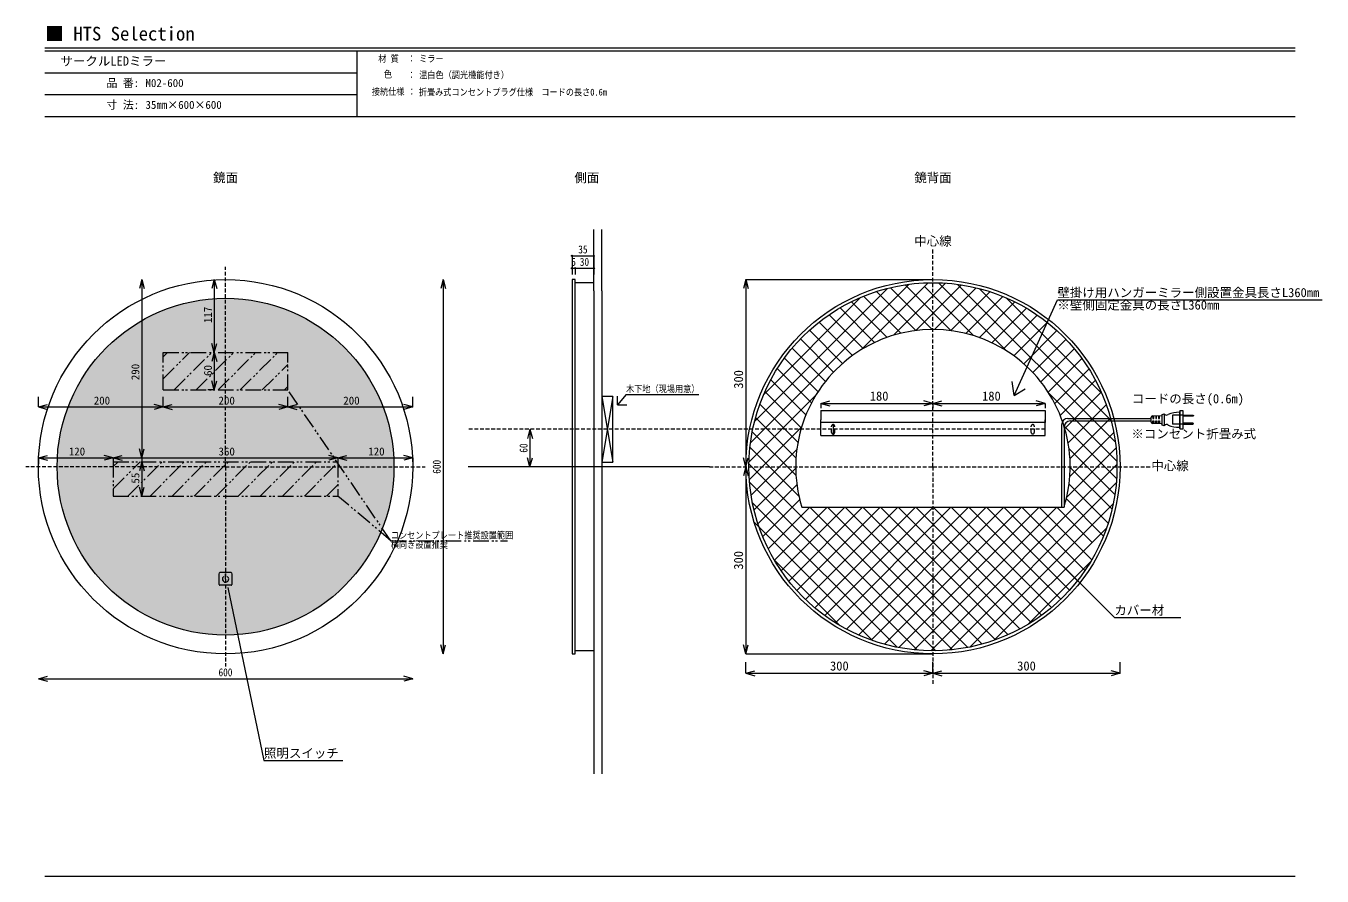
# Model space of a CAD drawing. Units: millimetres at full size, sheet at 1:5. Extents: x -1032 to 1045, y -687 to 676.
import ezdxf
from ezdxf.enums import TextEntityAlignment as Align

# ---------------------------------------------------------------- set-up
doc = ezdxf.new("R2010")
doc.units = ezdxf.units.MM
doc.header["$LTSCALE"] = 5
doc.header["$PDMODE"] = 32
doc.header["$PDSIZE"] = 2
doc.linetypes.add('DASHED1', pattern=[1.8, 1.2, -0.6])
doc.linetypes.add('DOUBLE_CHAIN1', pattern=[8.8, 5, -1, 0.6, -0.6, 0.6, -1])
doc.layers.add('0-0', color=7, linetype='Continuous', lineweight=15)
doc.layers.add('F-0', color=7, linetype='Continuous', lineweight=15)
doc.styles.add('ＭＳ ゴシック', font='')
doc.styles.get('ＭＳ ゴシック').set_extended_font_data('MS Gothic')

msp = doc.modelspace()

# ---------------------------------------------------------------- hatches: boundary and pattern name
at = {"layer": '0-0'}
for color, points in [(9, [(-442.414, -30.962, 1), (-982.414, -30.962, 1)]), (256, [(-462.414, -30.962, 1), (-962.414, -30.962, 1)])]:
    msp.add_hatch(color=color, dxfattribs=at).paths.add_polyline_path(points)

# ---------------------------------------------------------------- linework, layer by layer
for p, q in [((-122.01, 251.038), (-122.01, 349.362)), ((-109.51, 251.038), (-109.51, 349.362)), ((-157.015, 307.107), (-122.01, 307.107)), ((-157.015, 307.107), (-157.015, 276.934)), ((-122.01, 307.107), (-122.01, 276.934)), ((-157.015, 287.128), (-152.015, 287.128)), ((-157.015, 287.128), (-157.015, 276.934)), ((-152.015, 287.128), (-152.015, 276.934)), ((-152.015, 287.128), (-122.01, 287.128)), ((-122.01, 287.128), (-122.01, 276.934)), ((-363.677, 269.038), (-367.559, 254.549)), ((-363.677, 269.038), (-363.677, -330.962)), ((-363.677, 269.038), (-359.795, 254.549)), ((-157.015, 269.038), (-157.015, -330.962)), ((-122.01, 264.038), (-152.015, 264.038)), ((-122.01, 251.038), (-122.01, -312.962)), ((-109.51, 251.038), (-109.51, -312.962)), ((383.437, 261.568), (129, 7.132)), ((348.419, 254.835), (135.733, 42.149)), ((414.097, 263.945), (307.072, 156.919)), ((393.876, 187.155), (331.172, 249.859)), ((420.281, 189.035), (353.281, 256.035)), ((441.779, 263.342), (358.147, 179.71)), ((450.445, 187.155), (376.95, 260.65)), ((467.202, 260.481), (394.034, 187.313)), ((486.729, 179.155), (408.018, 257.866)), ((490.796, 255.791), (424.029, 189.024)), ((539.319, 154.849), (430.259, 263.909)), ((512.841, 249.551), (450.422, 187.133)), ((713.867, 8.585), (461.077, 261.375)), ((706.886, 43.851), (496.343, 254.394)), ((305.607, 240.307), (150.261, 84.961)), ((348.056, 176.407), (290.916, 233.547)), ((369.862, 182.885), (310.429, 242.318)), ((533.526, 241.952), (474.211, 182.638)), ((552.987, 233.129), (495.933, 176.075)), ((690.861, 88.16), (539.674, 239.347)), ((551.843, 83.14), (620.957, 236.506)), ((309.511, 158.384), (255.211, 212.683)), ((328.008, 168.17), (272.533, 223.646)), ((571.321, 223.179), (515.908, 167.766)), ((588.597, 212.171), (534.34, 157.913)), ((276.692, 134.634), (223.571, 187.755)), ((292.432, 147.178), (238.901, 200.709)), ((604.863, 200.153), (551.358, 146.647)), ((620.15, 187.155), (567.039, 134.044)), ((262.249, 120.793), (209.204, 173.837)), ((634.474, 173.195), (581.425, 120.146)), ((249.095, 105.662), (195.798, 158.959)), ((647.837, 158.274), (594.521, 104.957)), ((226.792, 71.396), (171.922, 126.267)), ((237.256, 89.217), (183.362, 143.11)), ((660.229, 142.381), (606.301, 88.453)), ((671.624, 125.492), (616.701, 70.568)), ((217.81, 52.094), (161.517, 108.387)), ((551.843, 83.14), (548.29, 105.679)), ((681.982, 107.565), (625.613, 51.197)), ((-70.488, 85.025), (46.036, 85.025)), ((233.649, 83.496), (126.624, -23.529)), ((210.478, 31.142), (152.207, 89.413)), ((551.843, 83.14), (569.384, 94.103)), ((716.401, -22.232), (606.008, 88.16)), ((691.241, 88.54), (632.867, 30.166)), ((-91.51, 81.538), (-109.51, -23.462)), ((-109.51, 81.538), (-91.51, -23.462)), ((-84.347, 68.039), (-84.347, 82.048)), ((205.058, 8.278), (144.076, 69.26)), ((699.317, 68.332), (638.193, 7.208)), ((201.978, -16.927), (137.241, 47.81)), ((705.924, 46.655), (641.155, -18.115)), ((-224.488, 29.038), (-228.37, 14.549)), ((-224.488, 29.038), (-224.488, -30.962)), ((-224.488, 29.038), (-220.606, 14.549)), ((210.858, 32.422), (127.226, -51.211)), ((201.993, -45.226), (131.867, 24.9)), ((261.53, 36.538), (261.53, 20.144)), ((627.708, 36.364), (627.708, -95.962)), ((715.913, -50.029), (631.647, 34.237)), ((631.708, 32.364), (631.708, -95.962)), ((711.395, 23.841), (640.975, -46.579)), ((206.655, -78.172), (128.19, 0.293)), ((-224.488, -30.962), (-228.37, -16.473)), ((-224.488, -30.962), (-220.606, -16.473)), ((203.255, -3.466), (130.087, -76.634)), ((714.989, -0.849), (636.041, -79.796)), ((713.142, -75.542), (639.618, -2.018)), ((63.128, -30.962), (-323.452, -30.962)), ((426.125, -325.926), (126.566, -26.367)), ((201.544, -33.461), (134.777, -100.228)), ((716.511, -27.611), (418.179, -325.943)), ((708.527, -99.211), (641.526, -32.211)), ((396.841, -324.927), (127.565, -55.651)), ((203.435, -59.854), (141.017, -122.272)), ((715.376, -57.031), (447.599, -324.808)), ((702.351, -121.32), (639.769, -58.738)), ((694.809, -142.062), (635.377, -82.63)), ((363.91, -320.28), (132.212, -88.582)), ((207.931, -83.643), (148.616, -142.958)), ((223.896, -95.962), (157.439, -162.419)), ((252.181, -95.962), (167.389, -180.753)), ((280.465, -95.962), (178.397, -198.029)), ((308.749, -95.962), (190.416, -214.295)), ((337.033, -95.962), (203.413, -229.582)), ((211.351, -95.962), (631.708, -95.962)), ((365.318, -95.962), (217.374, -243.906)), ((452.784, -324.301), (224.171, -95.688)), ((393.602, -95.962), (232.295, -257.269)), ((421.886, -95.962), (248.187, -269.661)), ((477.392, -320.624), (252.455, -95.688)), ((450.171, -95.962), (265.076, -281.056)), ((500.302, -315.25), (281.013, -95.962)), ((478.455, -95.962), (283.003, -291.414)), ((506.739, -95.962), (302.028, -300.673)), ((521.751, -308.416), (309.297, -95.962)), ((535.023, -95.962), (322.236, -308.749)), ((541.905, -300.285), (337.582, -95.962)), ((563.308, -95.962), (343.747, -315.522)), ((560.879, -290.975), (365.866, -95.962)), ((591.592, -95.962), (366.727, -320.827)), ((619.876, -95.962), (391.417, -324.421)), ((578.758, -280.57), (393.876, -95.688)), ((595.602, -269.129), (421.982, -95.509)), ((611.451, -256.694), (450.719, -95.962)), ((626.329, -243.288), (479.003, -95.962)), ((710.529, -90.162), (480.73, -319.961)), ((640.247, -228.921), (507.287, -95.962)), ((653.201, -213.591), (535.297, -95.688)), ((665.175, -197.281), (563.856, -95.962)), ((676.137, -179.959), (591.866, -95.688)), ((676.719, -152.256), (620.15, -95.688)), ((325.103, -309.757), (134.914, -119.568)), ((699.647, -129.328), (519.896, -309.079)), ((272.768, -285.707), (167.602, -180.54)), ((674.444, -182.815), (573.383, -283.876)), ((630.589, -190.954), (712.284, -272.649)), ((712.284, -272.649), (818.843, -272.649)), ((-363.677, -330.962), (-367.559, -316.473)), ((-363.677, -330.962), (-359.795, -316.473)), ((-157.015, -330.962), (-152.015, -330.962)), ((-122.01, -325.962), (-152.015, -325.962)), ((-122.01, -312.962), (-122.01, -522.963)), ((-109.51, -312.962), (-109.51, -522.963)), ((-1012.414, -370.718), (-997.926, -366.836)), ((-1012.414, -370.718), (-412.414, -370.718)), ((-1012.414, -370.718), (-997.926, -374.601)), ((-412.414, -370.718), (-426.903, -366.836)), ((-412.414, -370.718), (-426.903, -374.601))]:
    msp.add_line(p, q, dxfattribs=at)
at = {"layer": '0-0', "color": 4, "lineweight": 9}
for p, q in [((-846.726, 269.038), (-850.608, 254.549)), ((-846.726, 269.038), (-846.726, -30.962)), ((-846.726, 269.038), (-842.843, 254.549)), ((-730.413, 269.038), (-734.296, 254.549)), ((-730.413, 269.038), (-730.413, 152.038)), ((-730.413, 269.038), (-726.531, 254.549)), ((-730.413, 152.038), (-734.296, 166.527)), ((-730.413, 152.038), (-726.531, 166.527)), ((-730.413, 152.038), (-734.296, 137.549)), ((-730.413, 152.038), (-730.413, 92.038)), ((-730.413, 152.038), (-726.531, 137.549)), ((-730.413, 92.038), (-734.296, 106.527)), ((-730.413, 92.038), (-726.531, 106.527)), ((-730.413, 92.038), (-740.987, 92.038)), ((-1012.414, 64.831), (-1012.414, 80.903)), ((-1012.414, 64.831), (-997.926, 68.713)), ((-1012.414, 64.831), (-812.414, 64.831)), ((-1012.414, 64.831), (-997.926, 60.948)), ((-812.414, 64.831), (-826.903, 68.713)), ((-812.414, 64.831), (-826.903, 60.948)), ((-812.414, 64.831), (-812.414, 80.903)), ((-812.414, 64.831), (-797.926, 68.713)), ((-812.414, 64.831), (-797.926, 60.948)), ((-612.414, 64.831), (-626.903, 68.713)), ((-612.414, 64.831), (-612.414, 80.903)), ((-612.414, 64.831), (-597.926, 68.713)), ((-612.414, 64.831), (-412.414, 64.831)), ((-612.414, 64.831), (-597.926, 60.948)), ((-412.414, 64.831), (-426.903, 68.713)), ((-412.414, 64.831), (-426.903, 60.948)), ((-412.414, 64.831), (-412.414, 80.903)), ((-1012.414, -16.8), (-997.926, -12.917)), ((-1012.414, -16.8), (-892.414, -16.8)), ((-1012.414, -16.8), (-997.926, -20.682)), ((-1012.414, -16.8), (-1012.414, -26.951)), ((-892.414, -16.8), (-906.903, -12.917)), ((-892.414, -16.8), (-906.903, -20.682)), ((-892.414, -16.8), (-877.926, -12.917)), ((-892.414, -16.8), (-892.414, -26.951)), ((-892.414, -16.8), (-877.926, -20.682)), ((-846.726, -16.8), (-850.608, -2.311)), ((-846.726, -16.8), (-842.843, -2.311)), ((-532.414, -16.8), (-546.903, -12.917)), ((-532.414, -16.8), (-517.926, -12.917)), ((-532.414, -16.8), (-532.414, -26.951)), ((-532.414, -16.8), (-412.414, -16.8)), ((-532.414, -16.8), (-517.926, -20.682)), ((-412.414, -16.8), (-426.903, -12.917)), ((-412.414, -16.8), (-426.903, -20.682)), ((-412.414, -16.8), (-412.414, -26.951)), ((-846.726, -22.962), (-850.608, -37.451)), ((-846.726, -22.962), (-846.726, -77.962)), ((-846.726, -22.962), (-842.843, -37.451)), ((-846.726, -77.962), (-850.608, -63.473)), ((-846.726, -77.962), (-842.843, -63.473))]:
    msp.add_line(p, q, dxfattribs=at)
at = {"layer": '0-0', "color": 4, "linetype": 'DOUBLE_CHAIN1', "lineweight": 9}
for p, q in [((-812.414, 152.038), (-612.414, 152.038)), ((-812.414, 92.038), (-812.414, 152.038)), ((-812.414, 109.898), (-770.274, 152.038)), ((-812.414, 145.253), (-805.629, 152.038)), ((-812.414, 109.898), (-770.274, 152.038)), ((-812.414, 145.253), (-805.629, 152.038)), ((-794.919, 92.038), (-734.919, 152.038)), ((-794.919, 92.038), (-734.919, 152.038)), ((-759.563, 92.038), (-699.563, 152.038)), ((-759.563, 92.038), (-699.563, 152.038)), ((-724.208, 92.038), (-664.208, 152.038)), ((-724.208, 92.038), (-664.208, 152.038)), ((-688.853, 92.038), (-628.853, 152.038)), ((-688.853, 92.038), (-628.853, 152.038)), ((-653.497, 92.038), (-612.414, 133.121)), ((-653.497, 92.038), (-612.414, 133.121)), ((-618.142, 92.038), (-612.414, 97.766)), ((-618.142, 92.038), (-612.414, 97.766)), ((-447.571, -149.508), (-612.414, 92.038)), ((-892.414, -22.962), (-892.414, -77.962)), ((-892.414, -66.168), (-849.208, -22.962)), ((-892.414, -30.813), (-884.563, -22.962)), ((-868.853, -77.962), (-813.853, -22.962)), ((-833.497, -77.962), (-778.497, -22.962)), ((-798.142, -77.962), (-743.142, -22.962)), ((-762.787, -77.962), (-707.787, -22.962)), ((-727.431, -77.962), (-672.431, -22.962)), ((-692.076, -77.962), (-637.076, -22.962)), ((-656.721, -77.962), (-601.721, -22.962)), ((-621.365, -77.962), (-566.365, -22.962)), ((-586.01, -77.962), (-532.414, -24.366)), ((-550.655, -77.962), (-532.414, -59.721)), ((-892.414, -77.962), (-532.414, -77.962)), ((-447.571, -149.508), (-532.414, -77.962)), ((-447.571, -149.508), (-260.518, -149.508))]:
    msp.add_line(p, q, dxfattribs=at)
at = {"layer": '0-0', "linetype": 'DASHED1'}
msp.add_line((601.53, 29.038), (-323.452, 29.038), dxfattribs=at)
at = {"layer": '0-0'}
for points in [[(-152.015, -330.962), (-152.015, 269.038), (-157.015, 269.038)], [(-70.488, 85.025), (-84.347, 68.039), (-69.121, 68.039)]]:
    msp.add_lwpolyline(points, dxfattribs=at)
at = {"layer": '0-0', "color": 4, "linetype": 'DOUBLE_CHAIN1', "lineweight": 9}
for points in [[(-812.414, 92.038), (-612.414, 92.038), (-612.414, 152.038)], [(-892.414, -22.962), (-532.414, -22.962), (-532.414, -77.962)]]:
    msp.add_lwpolyline(points, dxfattribs=at)
at = {"layer": '0-0', "color": 4, "lineweight": 9}
for points in [[(-812.414, 64.831), (-612.414, 64.831), (-626.903, 60.948)], [(-892.414, -16.8), (-532.414, -16.8), (-546.903, -20.682)], [(-708.827, -224.553), (-650.807, -501.802), (-524.35, -501.802)]]:
    msp.add_lwpolyline(points, dxfattribs=at)
at = {"layer": '0-0'}
msp.add_lwpolyline([(-109.51, -23.462), (-91.51, -23.462), (-91.51, 81.538), (-109.51, 81.538)], close=True, dxfattribs=at)
msp.add_circle((421.53, -30.962), 295, dxfattribs=at)
for centre, radius, start, end in [((421.53, -30.962), 220, 342.8152, 197.1848), ((637.708, 36.364), 10, 90, 180), ((641.708, 32.364), 10, 90, 180)]:
    msp.add_arc(centre, radius, start, end, dxfattribs=at)
for p in [(-157.015, 307.107), (-122.01, 307.107), (-157.015, 287.128), (-152.015, 287.128), (-122.01, 287.128)]:
    msp.add_point(p, dxfattribs=at)
at = {"layer": 'F-0'}
for p, q in [((1002.034, 640.036), (-1002.086, 640.036)), ((1002.034, 635.036), (-1002.086, 635.036)), ((-502.086, 635.036), (-502.086, 530.036)), ((-502.086, 600.036), (-1002.086, 600.036)), ((-502.086, 565.036), (-1002.086, 565.036)), ((1002.034, 530.036), (-1002.086, 530.036)), ((121.53, 269.038), (117.648, 254.549)), ((121.53, 269.038), (121.53, -30.962)), ((121.53, 269.038), (125.412, 254.549)), ((121.53, 269.038), (421.53, 269.038)), ((620.957, 236.506), (809.71, 236.506)), ((809.71, 236.506), (1045.268, 236.506)), ((241.53, 70.581), (256.019, 74.464)), ((241.53, 70.581), (421.53, 70.581)), ((241.53, 70.581), (256.019, 66.699)), ((241.53, 70.581), (241.53, 62.651)), ((421.53, 70.581), (407.041, 74.464)), ((421.53, 70.581), (407.041, 66.699)), ((421.53, 70.581), (436.019, 74.464)), ((421.53, 70.581), (421.53, 62.651)), ((421.53, 70.581), (601.53, 70.581)), ((421.53, 70.581), (436.019, 66.699)), ((601.53, 70.581), (587.041, 74.464)), ((601.53, 70.581), (587.041, 66.699)), ((601.53, 70.581), (601.53, 62.651)), ((241.53, 59.038), (241.53, 44.038)), ((241.53, 59.038), (601.53, 59.038)), ((241.53, 19.038), (241.53, 44.038)), ((601.53, 59.038), (601.53, 40.038)), ((601.53, 19.038), (601.53, 44.038)), ((637.708, 46.364), (771.554, 46.364)), ((641.708, 42.364), (771.554, 42.364)), ((771.554, 44.364), (771.554, 48.449)), ((771.554, 40.28), (771.554, 44.364)), ((773.468, 50.447), (788.074, 51.073)), ((774.054, 50.472), (774.054, 46.114)), ((774.054, 46.114), (775.554, 46.114)), ((774.054, 42.614), (775.554, 42.614)), ((774.054, 38.257), (774.054, 42.614)), ((775.554, 46.114), (775.554, 50.536)), ((775.554, 42.614), (775.554, 38.193)), ((778.554, 50.665), (778.554, 46.114)), ((778.554, 46.114), (780.054, 46.114)), ((778.554, 42.614), (780.054, 42.614)), ((778.554, 38.064), (778.554, 42.614)), ((780.054, 46.114), (780.054, 50.729)), ((780.054, 42.614), (780.054, 38)), ((783.054, 50.858), (783.054, 46.114)), ((783.054, 46.114), (784.554, 46.114)), ((783.054, 42.614), (784.554, 42.614)), ((783.054, 37.871), (783.054, 42.614)), ((784.554, 46.114), (784.554, 50.922)), ((784.554, 42.614), (784.554, 37.807)), ((789.054, 52.915), (792.054, 53.915)), ((789.054, 44.364), (789.054, 52.915)), ((789.054, 35.814), (789.054, 44.364)), ((792.055, 53.914), (792.055, 44.364)), ((792.055, 44.364), (792.055, 34.814)), ((822.055, 51.449), (805.636, 51.449)), ((805.636, 51.449), (805.636, 37.279)), ((818.055, 59.365), (816.539, 56.365)), ((816.539, 56.365), (816.539, 44.364)), ((816.539, 44.364), (816.539, 32.364)), ((818.055, 59.365), (822.055, 59.365)), ((818.055, 44.364), (818.055, 59.365)), ((818.055, 29.364), (818.055, 44.364)), ((822.055, 59.365), (822.055, 44.364)), ((822.055, 51.449), (838.218, 51.449)), ((838.218, 49.979), (822.055, 49.979)), ((822.055, 44.364), (822.055, 29.364)), ((838.218, 51.449), (839.055, 50.964)), ((838.218, 51.449), (838.218, 49.979)), ((839.055, 50.464), (838.218, 49.979)), ((839.055, 50.964), (839.055, 50.464)), ((601.53, 40.038), (241.53, 40.038)), ((788.074, 37.656), (773.468, 38.282)), ((792.054, 34.814), (789.054, 35.814)), ((822.055, 37.279), (805.636, 37.279)), ((818.055, 29.364), (816.539, 32.364)), ((822.055, 29.364), (818.055, 29.364)), ((838.218, 38.749), (822.055, 38.749)), ((822.055, 37.279), (838.218, 37.279)), ((839.055, 38.264), (838.218, 38.749)), ((838.218, 37.279), (838.218, 38.749)), ((838.218, 37.279), (839.055, 37.764)), ((839.055, 37.764), (839.055, 38.264)), ((241.53, 19.038), (601.53, 19.038)), ((121.53, -30.962), (117.648, -16.473)), ((121.53, -30.962), (125.412, -16.473)), ((121.53, -30.962), (117.648, -45.451)), ((121.53, -30.962), (121.53, -330.962)), ((121.53, -30.962), (125.412, -45.451)), ((121.53, -330.962), (117.648, -316.473)), ((121.53, -330.962), (125.412, -316.473)), ((121.53, -330.962), (421.53, -330.962)), ((121.53, -361.965), (121.53, -344.205)), ((421.53, -361.965), (421.53, -344.205)), ((721.53, -361.965), (721.53, -344.205)), ((121.53, -361.965), (136.019, -358.082)), ((121.53, -361.965), (421.53, -361.965)), ((121.53, -361.965), (136.019, -365.847)), ((421.53, -361.965), (407.041, -358.082)), ((421.53, -361.965), (407.041, -365.847)), ((421.53, -361.965), (436.019, -358.082)), ((421.53, -361.965), (436.019, -365.847)), ((721.53, -361.965), (707.041, -358.082)), ((-1002.086, -687.064), (1002.034, -687.064))]:
    msp.add_line(p, q, dxfattribs=at)
at = {"layer": 'F-0', "linetype": 'DASHED1'}
for p, q in [((421.53, -30.962), (421.53, 319.038)), ((259.03, 24.038), (259.03, 34.038)), ((264.03, 24.038), (264.03, 34.038)), ((579.03, 24.038), (579.03, 34.038)), ((584.03, 24.038), (584.03, 34.038)), ((-712.414, -30.962), (-712.414, -350.962)), ((63.128, -30.962), (421.53, -30.962)), ((421.53, -30.962), (771.53, -30.962)), ((421.53, -30.962), (421.53, -380.962))]:
    msp.add_line(p, q, dxfattribs=at)
at = {"layer": 'F-0', "color": 4, "linetype": 'DASHED1', "lineweight": 9}
for p, q in [((-712.414, -30.462), (-712.414, 289.538)), ((-712.414, -30.962), (-1032.414, -30.962)), ((-712.414, -30.962), (-392.414, -30.962))]:
    msp.add_line(p, q, dxfattribs=at)
at = {"layer": 'F-0', "color": 4, "lineweight": 9}
for p, q in [((-722.414, -219.962), (-722.414, -201.962)), ((-703.414, -200.462), (-721.414, -200.462)), ((-712.414, -210.962), (-712.414, -202.73)), ((-702.414, -201.962), (-702.414, -219.962)), ((-703.414, -220.962), (-721.414, -220.962))]:
    msp.add_line(p, q, dxfattribs=at)
at = {"layer": 'F-0'}
msp.add_lwpolyline([(421.53, -361.965), (721.53, -361.965), (707.041, -365.847)], dxfattribs=at)
for centre, radius in [((-712.414, -30.962), 300), ((421.53, -30.962), 300), ((-712.414, -30.962), 270), ((-712.414, -30.962), 270)]:
    msp.add_circle(centre, radius, dxfattribs=at)
for centre, radius, start, end in [((773.554, 48.449), 2, 92.45402, 180), ((788.054, 52.073), 1, 271.12466, 0.56138), ((795.778, 56.237), 4.388, 211.95122, 312.26714), ((816.293, 8.989), 47.376, 89.70287, 111.76006), ((773.554, 40.28), 2, 180, 267.54598), ((788.054, 36.656), 1, 359.43862, 88.87534), ((795.778, 32.492), 4.388, 47.73286, 148.04878), ((816.293, 79.74), 47.376, 248.23994, 270.29713)]:
    msp.add_arc(centre, radius, start, end, dxfattribs=at)
at = {"layer": 'F-0', "linetype": 'DASHED1'}
for centre, start, end in [((261.53, 34.038), 90, 180), ((261.53, 24.038), 180, 270), ((261.53, 34.038), 0, 90), ((261.53, 24.038), 270, 0), ((581.53, 34.038), 90, 180), ((581.53, 24.038), 180, 270), ((581.53, 34.038), 0, 90), ((581.53, 24.038), 270, 0)]:
    msp.add_arc(centre, 2.5, start, end, dxfattribs=at)
at = {"layer": 'F-0', "color": 4, "lineweight": 9}
for centre, radius, start, end in [((-721.414, -201.462), 1, 90, 180), ((-712.414, -210.962), 5, 123.57793, 58.54997), ((-703.414, -201.462), 1, 0, 90), ((-721.414, -219.962), 1, 180, 270), ((-703.414, -219.962), 1, 270, 0)]:
    msp.add_arc(centre, radius, start, end, dxfattribs=at)

# ---------------------------------------------------------------- texts
at = {"layer": '0-0', "style": 'ＭＳ ゴシック'}
for s, p in [('側面', (-153.263, 420.673)), ('カバー材', (712.284, -272.649))]:
    msp.add_text(s, height=14.66, dxfattribs=at).set_placement(p, align=Align.BOTTOM_LEFT)
at = {"layer": '0-0', "style": 'ＭＳ ゴシック', "width": 0.85}
for s, height, p in [('35', 12.83, (-147.013, 307.107)), ('5', 12.83, (-158.265, 287.128)), ('30', 12.83, (-144.513, 287.128)), ('木下地（現場用意）', 11, (-70.488, 85.025)), ('コンセントプレート推奨設置範囲', 11, (-447.571, -149.508)), ('横向き設置推奨', 11, (-447.571, -164.508)), ('600', 12.83, (-723.664, -370.718))]:
    msp.add_text(s, height=height, dxfattribs=at).set_placement(p, align=Align.BOTTOM_LEFT)
at = {"layer": '0-0', "color": 4, "style": 'ＭＳ ゴシック'}
for s, p in [('117', (-730.413, 199.288)), ('290', (-846.726, 107.788)), ('60', (-730.413, 114.538)), ('55', (-846.726, -57.962))]:
    msp.add_text(s, height=12.83, rotation=90, dxfattribs=at).set_placement(p, align=Align.BOTTOM_LEFT)
for s, p in [('200', (-923.664, 64.831)), ('200', (-723.664, 64.831)), ('200', (-523.664, 64.831)), ('120', (-963.664, -16.8)), ('360', (-723.664, -16.8)), ('120', (-483.664, -16.8))]:
    msp.add_text(s, height=12.83, dxfattribs=at).set_placement(p, align=Align.BOTTOM_LEFT)
at = {"layer": '0-0', "style": 'ＭＳ ゴシック', "width": 0.85}
for s, p in [('60', (-224.488, -8.462)), ('600', (-363.677, -42.212))]:
    msp.add_text(s, height=12.83, rotation=90, dxfattribs=at).set_placement(p, align=Align.BOTTOM_LEFT)
at = {"layer": 'F-0', "style": 'ＭＳ ゴシック'}
for s, height, p in [('■ HTS Selection', 21.99, (-1001.367, 645.583)), ('サークルLEDミラー', 14.66, (-977.086, 607.536)), ('品 番:', 12.83, (-903.336, 573.786)), ('M02-600', 12.83, (-840.774, 573.786)), ('寸 法:', 12.83, (-903.336, 538.786)), ('35㎜×600×600', 12.83, (-840.774, 538.786)), ('鏡面', 14.66, (-732.414, 420.673)), ('鏡背面', 14.66, (391.53, 420.673)), ('中心線', 14.66, (391.53, 319.038)), ('壁掛け用ハンガーミラー側設置金具長さL360㎜', 14.66, (620.957, 236.506)), ('※壁側固定金具の長さL360㎜', 14.66, (620.957, 216.506)), ('180', 14.66, (320.28, 70.581)), ('180', 14.66, (500.28, 70.581)), ('コードの長さ(0.6m)', 14.66, (740.335, 66.336)), ('※コンセント折畳み式', 14.66, (739.604, 10.059)), ('中心線', 14.66, (771.53, -40.962)), ('300', 14.66, (256.53, -361.965)), ('300', 14.66, (556.53, -361.965)), ('照明スイッチ', 14.66, (-650.807, -501.802))]:
    msp.add_text(s, height=height, dxfattribs=at).set_placement(p, align=Align.BOTTOM_LEFT)
at = {"layer": 'F-0', "style": 'ＭＳ ゴシック', "width": 0.85}
for s, p in [('材 質', (-467.711, 614.411)), ('：', (-420.836, 614.411)), ('ミラー', (-402.086, 614.411)), ('色', (-458.638, 589.298)), ('温白色（調光機能付き）', (-402.086, 588.161)), ('：', (-420.836, 588.161)), ('接続仕様', (-478.028, 561.479)), ('：', (-420.504, 561.318)), ('折畳み式コンセントプラグ仕様\u3000コードの長さ0.6m', (-402.661, 560.657))]:
    msp.add_text(s, height=11, dxfattribs=at).set_placement(p, align=Align.BOTTOM_LEFT)
at = {"layer": 'F-0', "style": 'ＭＳ ゴシック'}
for p in [(121.53, 94.038), (121.53, -195.962)]:
    msp.add_text('300', height=14.66, rotation=90, dxfattribs=at).set_placement(p, align=Align.BOTTOM_LEFT)

doc.saveas('drawing.dxf')
